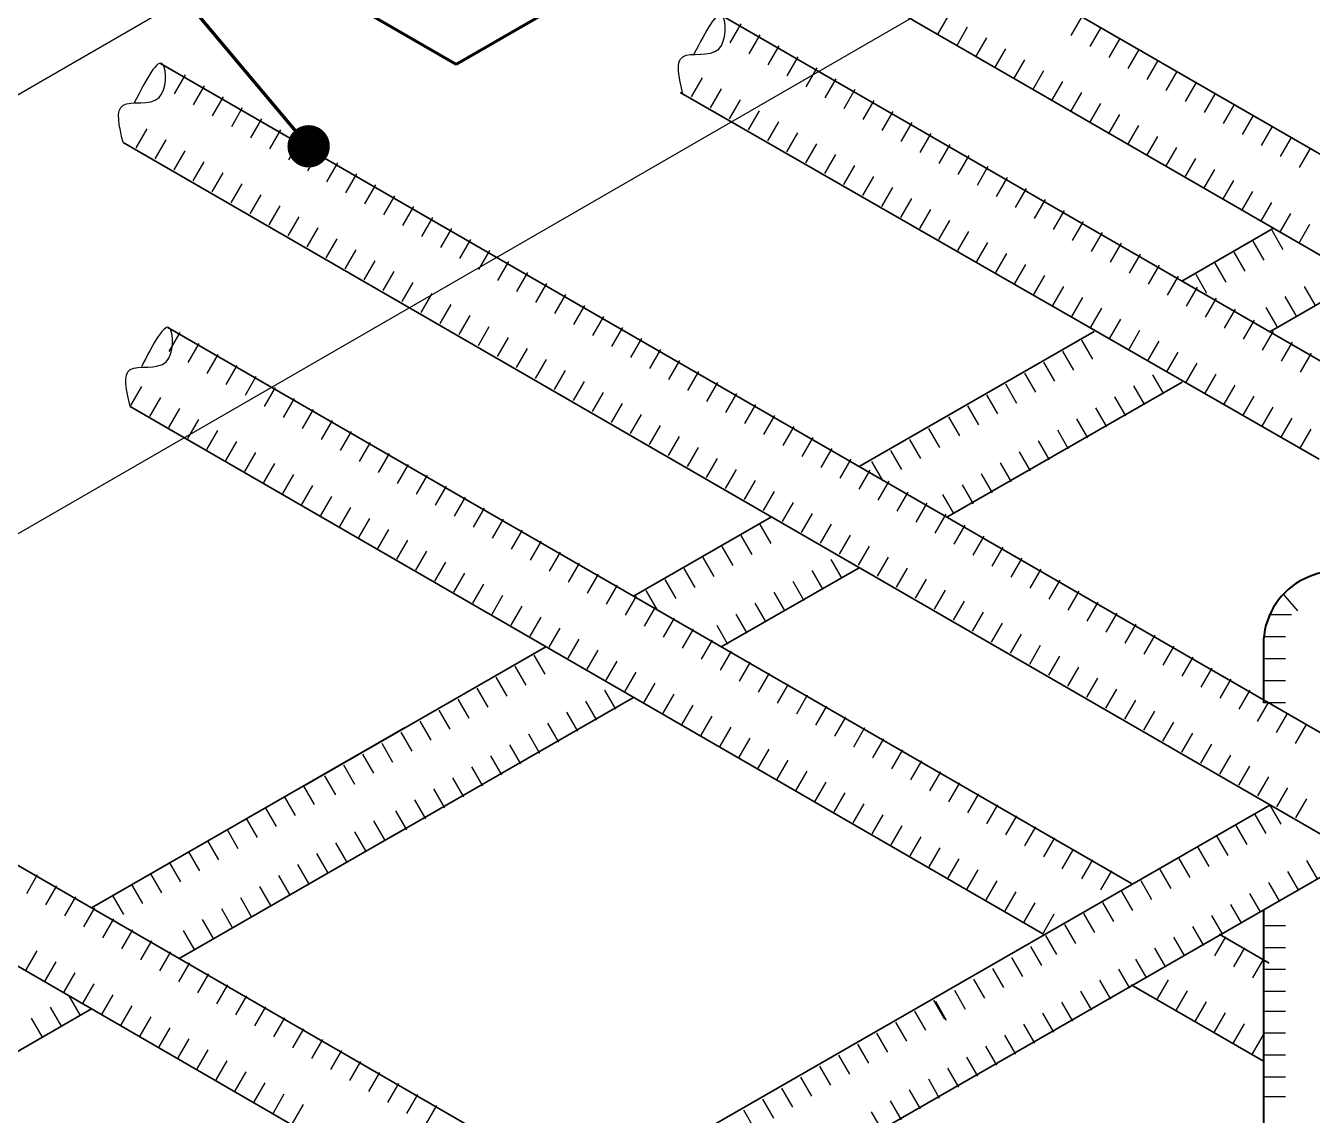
# Model space of a CAD drawing. Header units: inches. Extents: x -159432 to -126829, y -44881 to -40109.
# Drawn here: x -146643.8 to -146583, y -42192.5 to -42141.1 of the extents above; entities that cross this region are included whole.
import ezdxf

# ---------------------------------------------------------------- set-up
doc = ezdxf.new("R2010")
doc.units = ezdxf.units.IN
doc.header["$LTSCALE"] = 10
doc.header["$MEASUREMENT"] = 0
doc.layers.get('0').update_dxf_attribs({"color": 140, "lineweight": 25})
for name, color, linetype, lineweight in [('DIM', 6, 'Continuous', 25), ('DIMENSION', 6, 'Continuous', 25), ('hatch', 141, 'Continuous', 30), ('LINTEL', 12, 'Continuous', 35), ('SLAB  RODS', 212, 'Continuous', 40)]:
    doc.layers.add(name, color=color, linetype=linetype, lineweight=lineweight)
doc.dimstyles.new('ARCHITECT', dxfattribs={"dimtxt": 7, "dimasz": 2, "dimexe": 6, "dimexo": 6, "dimgap": 2, "dimtad": 1, "dimdec": 1, "dimzin": 3, "dimdsep": 46, "dimlunit": 4, "dimtxsty": 'Standard', "dimblk1": 'DIM', "dimblk2": 'DIM', "dimsah": 1, "dimcen": 0.09375, "dimse1": 1, "dimse2": 1, "dimclrd": 6, "dimclre": 6, "dimclrt": 5, "dimadec": 0, "dimazin": 0, "dimtfac": 0.5, "dimtdec": 1, "dimtofl": 0, "dimtmove": 2, "dimatfit": 3, "dimldrblk": 'DIM', "dimfxl": 6, "dimfrac": 1, "dimtolj": 1, "dimtzin": 0, "dimarcsym": 0})

# ---------------------------------------------------------------- blocks, each defined once
blk = doc.blocks.new('DIM')
at = {"layer": 'DIM'}
for p, q in [((0, 5.082), (0, -5.082)), ((5.082, 0), (-5.082, 0))]:
    blk.add_line(p, q, dxfattribs=at)
at = {"layer": 'DIM', "const_width": 0.64}
blk.add_lwpolyline([(-0.32, 0, 1), (0.32, 0, 1)], format="xyb", close=True, dxfattribs=at)
blk = doc.blocks.new('DOT')
blk.add_line((-0.5, 0), (-1, 0))
at = {"const_width": 0.5}
blk.add_lwpolyline([(-0.25, 0, 1), (0.25, 0, 1)], format="xyb", close=True, dxfattribs=at)

msp = doc.modelspace()

# ---------------------------------------------------------------- linework, layer by layer
at = {"layer": 'DIMENSION', "ltscale": 8}
for p, q in [((-146717.59409, -42186.70578), (-146580.87373, -42107.77025)), ((-146717.59409, -42207.44178), (-146580.87373, -42128.50625))]:
    msp.add_line(p, q, dxfattribs=at)
at = {"layer": 'DIMENSION'}
for p, q in [((-146610.01973, -42140.96501), (-146610.53859, -42141.86265)), ((-146600.72403, -42141.48377), (-146600.20517, -42140.58614)), ((-146593.91331, -42140.62717), (-146594.43217, -42141.5248)), ((-146609.12184, -42141.48341), (-146609.64069, -42142.38105)), ((-146599.82613, -42142.00217), (-146599.30728, -42141.10454)), ((-146598.92824, -42142.52057), (-146598.40938, -42141.62294)), ((-146593.01542, -42141.14557), (-146593.53428, -42142.0432)), ((-146592.11752, -42141.66397), (-146592.63638, -42142.5616)), ((-146608.22394, -42142.00181), (-146608.7428, -42142.89945)), ((-146598.03034, -42143.03897), (-146597.51149, -42142.14134)), ((-146591.21963, -42142.18237), (-146591.73849, -42143.08)), ((-146607.32605, -42142.52021), (-146607.8449, -42143.41785)), ((-146597.13245, -42143.55737), (-146596.61359, -42142.65974)), ((-146590.32173, -42142.70077), (-146590.84059, -42143.5984)), ((-146636.24653, -42143.37487), (-146636.76539, -42144.2725)), ((-146612.34097, -42144.41362), (-146611.82212, -42143.51599)), ((-146606.42815, -42143.03861), (-146606.94701, -42143.93625)), ((-146596.23455, -42144.07577), (-146595.7157, -42143.17814)), ((-146589.42384, -42143.21917), (-146589.9427, -42144.1168)), ((-146635.3489, -42143.89373), (-146635.86776, -42144.79136)), ((-146611.44308, -42144.93202), (-146610.92422, -42144.03439)), ((-146605.53026, -42143.55701), (-146606.04911, -42144.45465)), ((-146604.63236, -42144.07541), (-146605.15122, -42144.97305)), ((-146595.33666, -42144.59417), (-146594.8178, -42143.69654)), ((-146588.52594, -42143.73757), (-146589.0448, -42144.6352)), ((-146634.45127, -42144.41259), (-146634.97013, -42145.31022)), ((-146610.54518, -42145.45042), (-146610.02633, -42144.55279)), ((-146603.73447, -42144.59381), (-146604.25332, -42145.49145)), ((-146594.43876, -42145.11257), (-146593.91991, -42144.21494)), ((-146593.54087, -42145.63097), (-146593.02201, -42144.73334)), ((-146587.62805, -42144.25597), (-146588.1469, -42145.1536)), ((-146633.55364, -42144.93145), (-146634.07249, -42145.82908)), ((-146609.64729, -42145.96882), (-146609.12843, -42145.07119)), ((-146602.83657, -42145.11221), (-146603.35543, -42146.00985)), ((-146592.64297, -42146.14937), (-146592.12412, -42145.25174)), ((-146586.73015, -42144.77437), (-146587.24901, -42145.672)), ((-146585.83226, -42145.29277), (-146586.35111, -42146.1904)), ((-146638.56777, -42146.82348), (-146638.04891, -42145.92585)), ((-146632.65601, -42145.4503), (-146633.17486, -42146.34793)), ((-146608.74939, -42146.48722), (-146608.23053, -42145.58959)), ((-146601.93868, -42145.63061), (-146602.45753, -42146.52825)), ((-146591.74508, -42146.66777), (-146591.22622, -42145.77014)), ((-146584.93436, -42145.81117), (-146585.45322, -42146.7088)), ((-146637.67014, -42147.34234), (-146637.15128, -42146.4447)), ((-146631.75838, -42145.96916), (-146632.27723, -42146.86679)), ((-146630.86074, -42146.48802), (-146631.3796, -42147.38565)), ((-146607.8515, -42147.00562), (-146607.33264, -42146.10799)), ((-146601.04078, -42146.14901), (-146601.55964, -42147.04665)), ((-146590.84718, -42147.18617), (-146590.32833, -42146.28854)), ((-146584.03647, -42146.32957), (-146584.55532, -42147.2272)), ((-146636.77251, -42147.86119), (-146636.25365, -42146.96356)), ((-146629.96311, -42147.00688), (-146630.48197, -42147.90451)), ((-146606.9536, -42147.52402), (-146606.43474, -42146.62639)), ((-146606.05571, -42148.04242), (-146605.53685, -42147.14479)), ((-146600.14289, -42146.66741), (-146600.66174, -42147.56505)), ((-146589.94929, -42147.70457), (-146589.43043, -42146.80694)), ((-146583.13857, -42146.84797), (-146583.65743, -42147.7456)), ((-146635.87488, -42148.38005), (-146635.35602, -42147.48242)), ((-146629.06548, -42147.52573), (-146629.58434, -42148.42337)), ((-146605.15781, -42148.56082), (-146604.63895, -42147.66319)), ((-146599.24499, -42147.18581), (-146599.76385, -42148.08345)), ((-146598.3471, -42147.70421), (-146598.86595, -42148.60185)), ((-146589.05139, -42148.22297), (-146588.53254, -42147.32534)), ((-146634.97725, -42148.89891), (-146634.45839, -42148.00128)), ((-146628.16785, -42148.04459), (-146628.68671, -42148.94222)), ((-146604.25992, -42149.07922), (-146603.74106, -42148.18159)), ((-146597.4492, -42148.22261), (-146597.96806, -42149.12025)), ((-146588.1535, -42148.74137), (-146587.63464, -42147.84374)), ((-146587.2556, -42149.25977), (-146586.73675, -42148.36214)), ((-146634.07962, -42149.41777), (-146633.56076, -42148.52014)), ((-146627.27022, -42148.56345), (-146627.78908, -42149.46108)), ((-146603.36202, -42149.59762), (-146602.84316, -42148.69999)), ((-146596.5513, -42148.74101), (-146597.07016, -42149.63865)), ((-146586.35771, -42149.77817), (-146585.83885, -42148.88054)), ((-146633.18199, -42149.93662), (-146632.66313, -42149.03899)), ((-146632.28436, -42150.45548), (-146631.7655, -42149.55785)), ((-146626.37259, -42149.08231), (-146626.89145, -42149.97994)), ((-146625.47496, -42149.60117), (-146625.99382, -42150.4988)), ((-146602.46413, -42150.11602), (-146601.94527, -42149.21839)), ((-146595.65341, -42149.25941), (-146596.17227, -42150.15705)), ((-146585.45981, -42150.29657), (-146584.94095, -42149.39894)), ((-146631.38672, -42150.97434), (-146630.86787, -42150.07671)), ((-146624.57733, -42150.12002), (-146625.09619, -42151.01765)), ((-146601.56623, -42150.63442), (-146601.04737, -42149.73679)), ((-146594.75551, -42149.77781), (-146595.27437, -42150.67545)), ((-146584.56192, -42150.81497), (-146584.04306, -42149.91734)), ((-146630.48909, -42151.4932), (-146629.97024, -42150.59557)), ((-146623.6797, -42150.63888), (-146624.19856, -42151.53651)), ((-146600.66834, -42151.15282), (-146600.14948, -42150.25519)), ((-146599.77044, -42151.67122), (-146599.25158, -42150.77359)), ((-146593.85762, -42150.29621), (-146594.37648, -42151.19385)), ((-146592.95972, -42150.81461), (-146593.47858, -42151.71225)), ((-146583.66402, -42151.33337), (-146583.14516, -42150.43574)), ((-146629.59146, -42152.01205), (-146629.07261, -42151.11442)), ((-146622.78207, -42151.15774), (-146623.30093, -42152.05537)), ((-146598.87255, -42152.18962), (-146598.35369, -42151.29199)), ((-146592.06183, -42151.33301), (-146592.58069, -42152.23065)), ((-146628.69383, -42152.53091), (-146628.17497, -42151.63328)), ((-146621.88444, -42151.6766), (-146622.4033, -42152.57423)), ((-146597.97465, -42152.70802), (-146597.45579, -42151.81039)), ((-146591.16393, -42151.85141), (-146591.68279, -42152.74905)), ((-146627.7962, -42153.04977), (-146627.27734, -42152.15214)), ((-146620.98681, -42152.19545), (-146621.50566, -42153.09308)), ((-146597.07676, -42153.22642), (-146596.5579, -42152.32879)), ((-146590.26604, -42152.36981), (-146590.7849, -42153.26745)), ((-146626.89857, -42153.56863), (-146626.37971, -42152.671)), ((-146626.00094, -42154.08749), (-146625.48208, -42153.18985)), ((-146620.08918, -42152.71431), (-146620.60803, -42153.61194)), ((-146619.19155, -42153.23317), (-146619.7104, -42154.1308)), ((-146596.17886, -42153.74482), (-146595.66, -42152.84719)), ((-146589.36814, -42152.88821), (-146589.887, -42153.78585)), ((-146625.10331, -42154.60634), (-146624.58445, -42153.70871)), ((-146618.29391, -42153.75203), (-146618.81277, -42154.64966)), ((-146595.28097, -42154.26322), (-146594.76211, -42153.36559)), ((-146588.47025, -42153.40661), (-146588.98911, -42154.30425)), ((-146624.20568, -42155.1252), (-146623.68682, -42154.22757)), ((-146617.39628, -42154.27088), (-146617.91514, -42155.16852)), ((-146594.38307, -42154.78162), (-146593.86421, -42153.88399)), ((-146593.48518, -42155.30002), (-146592.96632, -42154.40239)), ((-146587.57235, -42153.92501), (-146588.09121, -42154.82265)), ((-146586.67446, -42154.44341), (-146587.19332, -42155.34105)), ((-146623.30805, -42155.64406), (-146622.78919, -42154.74643)), ((-146616.49865, -42154.78974), (-146617.01751, -42155.68737)), ((-146592.58728, -42155.81842), (-146592.06842, -42154.92079)), ((-146585.77656, -42154.96181), (-146586.29542, -42155.85945)), ((-146636.49927, -42155.54533), (-146637.01813, -42156.44297)), ((-146622.41042, -42156.16292), (-146621.89156, -42155.26529)), ((-146615.60102, -42155.3086), (-146616.11988, -42156.20623)), ((-146591.68938, -42156.33682), (-146591.17053, -42155.43919)), ((-146584.87867, -42155.48021), (-146585.39753, -42156.37785)), ((-146635.60164, -42156.06419), (-146636.1205, -42156.96182)), ((-146621.51279, -42156.68177), (-146620.99393, -42155.78414)), ((-146614.70339, -42155.82746), (-146615.22225, -42156.72509)), ((-146590.79149, -42156.85522), (-146590.27263, -42155.95759)), ((-146583.98077, -42155.99861), (-146584.49963, -42156.89625)), ((-146634.70401, -42156.58305), (-146635.22287, -42157.48068)), ((-146620.61516, -42157.20063), (-146620.0963, -42156.303)), ((-146619.71752, -42157.71949), (-146619.19867, -42156.82186)), ((-146613.80576, -42156.34632), (-146614.32462, -42157.24395)), ((-146612.90813, -42156.86517), (-146613.42699, -42157.7628)), ((-146589.89359, -42157.37362), (-146589.37474, -42156.47599)), ((-146583.08288, -42156.51701), (-146583.60174, -42157.41465)), ((-146633.80638, -42157.10191), (-146634.32523, -42157.99954)), ((-146618.81989, -42158.23835), (-146618.30104, -42157.34072)), ((-146612.0105, -42157.38403), (-146612.52936, -42158.28166)), ((-146588.9957, -42157.89202), (-146588.47684, -42156.99439)), ((-146638.82051, -42158.99394), (-146638.30165, -42158.09631)), ((-146632.90875, -42157.62077), (-146633.4276, -42158.5184)), ((-146617.92226, -42158.7572), (-146617.40341, -42157.85957)), ((-146611.11287, -42157.90289), (-146611.63173, -42158.80052)), ((-146588.0978, -42158.41042), (-146587.57895, -42157.51279)), ((-146587.19991, -42158.92882), (-146586.68105, -42158.03119)), ((-146637.92288, -42159.5128), (-146637.40402, -42158.61517)), ((-146632.01112, -42158.13962), (-146632.52997, -42159.03725)), ((-146631.11348, -42158.65848), (-146631.63234, -42159.55611)), ((-146617.02463, -42159.27606), (-146616.50578, -42158.37843)), ((-146610.21524, -42158.42175), (-146610.7341, -42159.31938)), ((-146586.30201, -42159.44722), (-146585.78316, -42158.54959)), ((-146637.02525, -42160.03166), (-146636.50639, -42159.13402)), ((-146630.21585, -42159.17734), (-146630.73471, -42160.07497)), ((-146616.127, -42159.79492), (-146615.60814, -42158.89729)), ((-146609.31761, -42158.9406), (-146609.83646, -42159.83823)), ((-146585.40412, -42159.96562), (-146584.88526, -42159.06799)), ((-146636.12762, -42160.55051), (-146635.60876, -42159.65288)), ((-146629.31822, -42159.6962), (-146629.83708, -42160.59383)), ((-146615.22937, -42160.31378), (-146614.71051, -42159.41615)), ((-146608.41998, -42159.45946), (-146608.93883, -42160.35709)), ((-146584.50622, -42160.48402), (-146583.98737, -42159.58639)), ((-146635.22999, -42161.06937), (-146634.71113, -42160.17174)), ((-146628.42059, -42160.21505), (-146628.93945, -42161.11268)), ((-146614.33174, -42160.83264), (-146613.81288, -42159.935)), ((-146613.43411, -42161.35149), (-146612.91525, -42160.45386)), ((-146607.52235, -42159.97832), (-146608.0412, -42160.87595)), ((-146606.62471, -42160.49718), (-146607.14357, -42161.39481)), ((-146583.60833, -42161.00242), (-146583.08947, -42160.10479)), ((-146634.33236, -42161.58823), (-146633.8135, -42160.6906)), ((-146627.52296, -42160.73391), (-146628.04182, -42161.63154)), ((-146612.53648, -42161.87035), (-146612.01762, -42160.97272)), ((-146605.72708, -42161.01603), (-146606.24594, -42161.91367)), ((-146633.43473, -42162.10709), (-146632.91587, -42161.20946)), ((-146632.5371, -42162.62594), (-146632.01824, -42161.72831)), ((-146626.62533, -42161.25277), (-146627.14419, -42162.1504)), ((-146611.63885, -42162.38921), (-146611.11999, -42161.49158)), ((-146604.82945, -42161.53489), (-146605.34831, -42162.43252)), ((-146631.63946, -42163.1448), (-146631.12061, -42162.24717)), ((-146625.7277, -42161.77163), (-146626.24656, -42162.66926)), ((-146624.83007, -42162.29048), (-146625.34893, -42163.18812)), ((-146610.74122, -42162.90807), (-146610.22236, -42162.01044)), ((-146603.93182, -42162.05375), (-146604.45068, -42162.95138)), ((-146630.74183, -42163.66366), (-146630.22298, -42162.76603)), ((-146623.93244, -42162.80934), (-146624.4513, -42163.70697)), ((-146609.84359, -42163.42692), (-146609.32473, -42162.52929)), ((-146603.03419, -42162.57261), (-146603.55305, -42163.47024)), ((-146629.8442, -42164.18252), (-146629.32535, -42163.28489)), ((-146623.03481, -42163.3282), (-146623.55367, -42164.22583)), ((-146608.94596, -42163.94578), (-146608.4271, -42163.04815)), ((-146608.04833, -42164.46464), (-146607.52947, -42163.56701)), ((-146602.13656, -42163.09147), (-146602.65542, -42163.9891)), ((-146628.94657, -42164.70137), (-146628.42771, -42163.80374)), ((-146622.13718, -42163.84706), (-146622.65604, -42164.74469)), ((-146607.15069, -42164.9835), (-146606.63184, -42164.08587)), ((-146601.23893, -42163.61032), (-146601.75779, -42164.50795)), ((-146600.3413, -42164.12918), (-146600.86016, -42165.02681)), ((-146628.04894, -42165.22023), (-146627.53008, -42164.3226)), ((-146621.23955, -42164.36592), (-146621.7584, -42165.26355)), ((-146606.25306, -42165.50235), (-146605.73421, -42164.60472)), ((-146599.44367, -42164.64804), (-146599.96253, -42165.54567)), ((-146627.15131, -42165.73909), (-146626.63245, -42164.84146)), ((-146626.25368, -42166.25795), (-146625.73482, -42165.36032)), ((-146620.34192, -42164.88477), (-146620.86077, -42165.7824)), ((-146605.35543, -42166.02121), (-146604.83658, -42165.12358)), ((-146598.54604, -42165.1669), (-146599.0649, -42166.06453)), ((-146625.35605, -42166.77681), (-146624.83719, -42165.87917)), ((-146619.44429, -42165.40363), (-146619.96314, -42166.30126)), ((-146618.54665, -42165.92249), (-146619.06551, -42166.82012)), ((-146604.4578, -42166.54007), (-146603.93894, -42165.64244)), ((-146597.64841, -42165.68575), (-146598.16727, -42166.58338)), ((-146624.45842, -42167.29566), (-146623.93956, -42166.39803)), ((-146617.64902, -42166.44135), (-146618.16788, -42167.33898)), ((-146603.56017, -42167.05893), (-146603.04131, -42166.1613)), ((-146596.75078, -42166.20461), (-146597.26963, -42167.10224)), ((-146623.56079, -42167.81452), (-146623.04193, -42166.91689)), ((-146616.75139, -42166.9602), (-146617.27025, -42167.85783)), ((-146602.66254, -42167.57779), (-146602.14368, -42166.68015)), ((-146601.76491, -42168.09664), (-146601.24605, -42167.19901)), ((-146595.85315, -42166.72347), (-146596.372, -42167.6211)), ((-146622.66316, -42168.33338), (-146622.1443, -42167.43575)), ((-146615.85376, -42167.47906), (-146616.37262, -42168.37669)), ((-146600.86728, -42168.6155), (-146600.34842, -42167.71787)), ((-146594.95552, -42167.24233), (-146595.47437, -42168.13996)), ((-146594.05788, -42167.76118), (-146594.57674, -42168.65882)), ((-146621.76553, -42168.85224), (-146621.24667, -42167.95461)), ((-146614.95613, -42167.99792), (-146615.47499, -42168.89555)), ((-146599.96965, -42169.13436), (-146599.45079, -42168.23673)), ((-146593.16025, -42168.28004), (-146593.67911, -42169.17767)), ((-146620.8679, -42169.37109), (-146620.34904, -42168.47346)), ((-146619.97027, -42169.88995), (-146619.45141, -42168.99232)), ((-146614.0585, -42168.51678), (-146614.57736, -42169.41441)), ((-146613.16087, -42169.03563), (-146613.67973, -42169.93327)), ((-146599.07202, -42169.65322), (-146598.55316, -42168.75559)), ((-146592.26262, -42168.7989), (-146592.78148, -42169.69653)), ((-146619.07263, -42170.40881), (-146618.55378, -42169.51118)), ((-146612.26324, -42169.55449), (-146612.7821, -42170.45212)), ((-146598.17439, -42170.17207), (-146597.65553, -42169.27444)), ((-146591.36499, -42169.31776), (-146591.88385, -42170.21539)), ((-146618.175, -42170.92767), (-146617.65615, -42170.03004)), ((-146611.36534, -42170.07289), (-146611.8842, -42170.97052)), ((-146597.27676, -42170.69093), (-146596.7579, -42169.7933)), ((-146590.46736, -42169.83662), (-146590.98622, -42170.73425)), ((-146617.27737, -42171.44652), (-146616.75852, -42170.54889)), ((-146610.46798, -42170.59221), (-146610.98684, -42171.48984)), ((-146596.37913, -42171.20979), (-146595.86027, -42170.31216)), ((-146595.4815, -42171.72865), (-146594.96264, -42170.83102)), ((-146589.56973, -42170.35547), (-146590.08859, -42171.2531)), ((-146616.37974, -42171.96538), (-146615.86088, -42171.06775)), ((-146609.57035, -42171.11107), (-146610.0892, -42172.0087)), ((-146594.58386, -42172.2475), (-146594.06501, -42171.34987)), ((-146588.6721, -42170.87433), (-146589.19096, -42171.77196)), ((-146587.77447, -42171.39319), (-146588.29333, -42172.29082)), ((-146615.48211, -42172.48424), (-146614.96325, -42171.58661)), ((-146608.67272, -42171.62992), (-146609.19157, -42172.52755)), ((-146593.68623, -42172.76636), (-146593.16738, -42171.86873)), ((-146586.87684, -42171.91205), (-146587.3957, -42172.80968)), ((-146614.58448, -42173.0031), (-146614.06562, -42172.10547)), ((-146613.68685, -42173.52196), (-146613.16799, -42172.62432)), ((-146607.77509, -42172.14878), (-146608.29394, -42173.04641)), ((-146606.87746, -42172.66764), (-146607.39631, -42173.56527)), ((-146592.7886, -42173.28522), (-146592.26975, -42172.38759)), ((-146585.97921, -42172.4309), (-146586.49807, -42173.32853)), ((-146612.78922, -42174.04081), (-146612.27036, -42173.14318)), ((-146605.97982, -42173.1865), (-146606.49868, -42174.08413)), ((-146591.89097, -42173.80408), (-146591.37211, -42172.90645)), ((-146585.1246, -42173.02419), (-146585.64346, -42173.92182)), ((-146611.89159, -42174.55967), (-146611.37273, -42173.66204)), ((-146605.08219, -42173.70535), (-146605.60105, -42174.60298)), ((-146590.99334, -42174.32294), (-146590.47448, -42173.4253)), ((-146584.22697, -42173.54305), (-146584.74583, -42174.44068)), ((-146610.99396, -42175.07853), (-146610.4751, -42174.1809)), ((-146604.18456, -42174.22421), (-146604.70342, -42175.12184)), ((-146590.09571, -42174.84179), (-146589.57685, -42173.94416)), ((-146589.19808, -42175.36065), (-146588.67922, -42174.46302)), ((-146583.32934, -42174.06191), (-146583.8482, -42174.95954)), ((-146610.09633, -42175.59739), (-146609.57747, -42174.69976)), ((-146603.28693, -42174.74307), (-146603.80579, -42175.6407)), ((-146588.30045, -42175.87951), (-146587.78159, -42174.98188)), ((-146609.1987, -42176.11624), (-146608.67984, -42175.21861)), ((-146602.3893, -42175.26193), (-146602.90816, -42176.15956)), ((-146587.40282, -42176.39837), (-146586.88396, -42175.50074)), ((-146608.30107, -42176.6351), (-146607.78221, -42175.73747)), ((-146607.40343, -42177.15396), (-146606.88458, -42176.25633)), ((-146601.49167, -42175.78078), (-146602.01053, -42176.67842)), ((-146600.59404, -42176.29964), (-146601.1129, -42177.19727)), ((-146586.50519, -42176.91722), (-146585.98633, -42176.01959)), ((-146606.5058, -42177.67282), (-146605.98695, -42176.77519)), ((-146599.69641, -42176.8185), (-146600.21527, -42177.71613)), ((-146585.60756, -42177.43608), (-146585.0887, -42176.53845)), ((-146605.60817, -42178.19167), (-146605.08932, -42177.29404)), ((-146598.79878, -42177.33736), (-146599.31764, -42178.23499)), ((-146584.70993, -42177.95494), (-146584.19107, -42177.05731)), ((-146604.71054, -42178.71053), (-146604.19168, -42177.8129)), ((-146597.90115, -42177.85622), (-146598.42001, -42178.75385)), ((-146583.8123, -42178.4738), (-146583.29344, -42177.57617)), ((-146603.81291, -42179.22939), (-146603.29405, -42178.33176)), ((-146597.00352, -42178.37507), (-146597.52237, -42179.2727)), ((-146602.91528, -42179.74825), (-146602.39642, -42178.85062)), ((-146596.10589, -42178.89393), (-146596.62474, -42179.79156)), ((-146602.01765, -42180.2671), (-146601.49879, -42179.36947)), ((-146601.12002, -42180.78596), (-146600.60116, -42179.88833)), ((-146595.20826, -42179.41279), (-146595.72711, -42180.31042)), ((-146600.22239, -42181.30482), (-146599.70353, -42180.40719)), ((-146594.3384, -42179.9797), (-146594.85726, -42180.87733)), ((-146593.41299, -42180.4505), (-146593.93185, -42181.34813)), ((-146643.2328, -42181.16137), (-146643.75166, -42182.059)), ((-146599.32476, -42181.82368), (-146598.8059, -42180.92605)), ((-146592.51536, -42180.96936), (-146593.03422, -42181.86699)), ((-146642.33517, -42181.68023), (-146642.85403, -42182.57786)), ((-146598.42713, -42182.34254), (-146597.90827, -42181.44491)), ((-146641.43754, -42182.19909), (-146641.95639, -42183.09672)), ((-146597.5295, -42182.86139), (-146597.01064, -42181.96376)), ((-146640.53991, -42182.71795), (-146641.05876, -42183.61558)), ((-146596.63187, -42183.38025), (-146596.11301, -42182.48262)), ((-146595.73424, -42183.89911), (-146595.21538, -42183.00148)), ((-146639.64228, -42183.2368), (-146640.16113, -42184.13443)), ((-146638.74464, -42183.75566), (-146639.2635, -42184.65329)), ((-146587.12958, -42184.08251), (-146587.64844, -42184.98014)), ((-146643.75878, -42185.64769), (-146643.23992, -42184.75006)), ((-146637.84701, -42184.27452), (-146638.36587, -42185.17215)), ((-146636.94938, -42184.79338), (-146637.46824, -42185.69101)), ((-146586.23195, -42184.60137), (-146586.75081, -42185.499)), ((-146642.86115, -42186.16655), (-146642.34229, -42185.26892)), ((-146636.05175, -42185.31223), (-146636.57061, -42186.20987)), ((-146585.33432, -42185.12022), (-146585.85318, -42186.01785)), ((-146641.96352, -42186.68541), (-146641.44466, -42185.78778)), ((-146635.15412, -42185.83109), (-146635.67298, -42186.72872)), ((-146641.06589, -42187.20427), (-146640.54703, -42186.30664)), ((-146634.25649, -42186.34995), (-146634.77535, -42187.24758)), ((-146590.34845, -42187.01225), (-146589.82959, -42186.11462)), ((-146589.45082, -42187.53111), (-146588.93196, -42186.63348)), ((-146640.16826, -42187.72312), (-146639.6494, -42186.82549)), ((-146633.35886, -42186.86881), (-146633.87772, -42187.76644)), ((-146588.55319, -42188.04997), (-146588.03433, -42187.15234)), ((-146639.27062, -42188.24198), (-146638.75177, -42187.34435)), ((-146638.37299, -42188.76084), (-146637.85414, -42187.86321)), ((-146632.46123, -42187.38767), (-146632.98009, -42188.2853)), ((-146587.65556, -42188.56883), (-146587.1367, -42187.6712)), ((-146637.47536, -42189.2797), (-146636.95651, -42188.38207)), ((-146631.5636, -42187.90652), (-146632.08246, -42188.80415)), ((-146630.66597, -42188.42538), (-146631.18483, -42189.32301)), ((-146586.75793, -42189.08769), (-146586.23907, -42188.19005)), ((-146636.57773, -42189.79855), (-146636.05887, -42188.90092)), ((-146629.76834, -42188.94424), (-146630.2872, -42189.84187)), ((-146585.8603, -42189.60654), (-146585.34144, -42188.70891)), ((-146635.6801, -42190.31741), (-146635.16124, -42189.41978)), ((-146628.87071, -42189.4631), (-146629.38956, -42190.36073)), ((-146634.78247, -42190.83627), (-146634.26361, -42189.93864)), ((-146627.97308, -42189.98195), (-146628.49193, -42190.87958)), ((-146633.88484, -42191.35513), (-146633.36598, -42190.4575)), ((-146627.07545, -42190.50081), (-146627.5943, -42191.39844)), ((-146632.98721, -42191.87399), (-146632.46835, -42190.97635)), ((-146632.08958, -42192.39284), (-146631.57072, -42191.49521)), ((-146626.17781, -42191.01967), (-146626.69667, -42191.9173)), ((-146631.19195, -42192.9117), (-146630.67309, -42192.01407)), ((-146625.28018, -42191.53853), (-146625.79904, -42192.43616)), ((-146624.38255, -42192.05738), (-146624.90141, -42192.95501))]:
    msp.add_line(p, q, dxfattribs=at)
at = {"layer": 'DIMENSION', "ltscale": 15}
for p, q in [((-146584.94954, -42150.71892), (-146584.43113, -42151.61681)), ((-146585.84743, -42151.23732), (-146585.32902, -42152.13521)), ((-146586.74534, -42151.75569), (-146586.22693, -42152.65359)), ((-146586.74532, -42151.75573), (-146586.22691, -42152.65362)), ((-146587.64323, -42152.2741), (-146587.12482, -42153.17199)), ((-146588.54112, -42152.79251), (-146588.02271, -42153.6904)), ((-146584.33567, -42153.83939), (-146583.81727, -42154.73728)), ((-146583.41844, -42153.3708), (-146582.90003, -42154.26869)), ((-146585.23356, -42154.35779), (-146584.71516, -42155.25568)), ((-146593.92845, -42155.90299), (-146593.41004, -42156.80088)), ((-146594.82634, -42156.42139), (-146594.30793, -42157.31928)), ((-146596.62212, -42157.45821), (-146596.10371, -42158.3561)), ((-146595.72423, -42156.9398), (-146595.20582, -42157.83769)), ((-146597.52001, -42157.97661), (-146597.0016, -42158.87451)), ((-146591.48142, -42158.06771), (-146590.96301, -42158.9656)), ((-146590.58353, -42157.5493), (-146590.06512, -42158.4472)), ((-146598.4179, -42158.49502), (-146597.89949, -42159.39291)), ((-146592.37931, -42158.58612), (-146591.8609, -42159.48401)), ((-146599.31579, -42159.01343), (-146598.79739, -42159.91132)), ((-146593.2772, -42159.10453), (-146592.75879, -42160.00242)), ((-146600.21368, -42159.53184), (-146599.69528, -42160.42973)), ((-146594.17509, -42159.62293), (-146593.65669, -42160.52082)), ((-146601.1565, -42160.07618), (-146600.6381, -42160.97407)), ((-146595.07298, -42160.14134), (-146594.55458, -42161.03923)), ((-146602.95228, -42161.113), (-146602.43388, -42162.01089)), ((-146602.05439, -42160.59459), (-146601.53599, -42161.49248)), ((-146595.97088, -42160.65975), (-146595.45247, -42161.55764)), ((-146603.85018, -42161.6314), (-146603.33177, -42162.52929)), ((-146597.76666, -42161.69656), (-146597.24825, -42162.59445)), ((-146596.86877, -42161.17815), (-146596.35036, -42162.07604)), ((-146598.66455, -42162.21497), (-146598.14614, -42163.11286)), ((-146599.56244, -42162.73338), (-146599.04403, -42163.63127)), ((-146600.49292, -42163.19534), (-146599.97451, -42164.09323)), ((-146609.11468, -42164.61394), (-146608.59627, -42165.51183)), ((-146610.01257, -42165.13234), (-146609.49416, -42166.03023)), ((-146610.91046, -42165.65075), (-146610.39205, -42166.54864)), ((-146611.80835, -42166.16916), (-146611.28995, -42167.06705)), ((-146605.76976, -42166.26025), (-146605.25135, -42167.15815)), ((-146613.60413, -42167.20597), (-146613.08573, -42168.10386)), ((-146612.70624, -42166.68756), (-146612.18784, -42167.58546)), ((-146606.66765, -42166.77866), (-146606.14925, -42167.67655)), ((-146614.50203, -42167.72438), (-146613.98362, -42168.62227)), ((-146608.46344, -42167.81548), (-146607.94503, -42168.71337)), ((-146607.56554, -42167.29707), (-146607.04714, -42168.19496)), ((-146609.36133, -42168.33388), (-146608.84292, -42169.23177)), ((-146610.25922, -42168.85229), (-146609.74081, -42169.75018)), ((-146611.15711, -42169.3707), (-146610.6387, -42170.26859)), ((-146619.79133, -42170.78756), (-146619.27292, -42171.68545)), ((-146620.68922, -42171.30597), (-146620.17081, -42172.20386)), ((-146621.58711, -42171.82438), (-146621.0687, -42172.72227)), ((-146622.485, -42172.34278), (-146621.96659, -42173.24067)), ((-146616.44641, -42172.43388), (-146615.928, -42173.33177)), ((-146623.38289, -42172.86119), (-146622.86449, -42173.75908)), ((-146617.3443, -42172.95229), (-146616.8259, -42173.85018)), ((-146625.17868, -42173.898), (-146624.66027, -42174.7959)), ((-146624.28078, -42173.3796), (-146623.76238, -42174.27749)), ((-146618.24219, -42173.47069), (-146617.72379, -42174.36859)), ((-146626.07657, -42174.41641), (-146625.55816, -42175.3143)), ((-146620.03798, -42174.50751), (-146619.51957, -42175.4054)), ((-146619.14008, -42173.9891), (-146618.62168, -42174.88699)), ((-146626.97446, -42174.93482), (-146626.45605, -42175.83271)), ((-146620.93587, -42175.02592), (-146620.41746, -42175.92381)), ((-146627.87235, -42175.45323), (-146627.35394, -42176.35112)), ((-146621.83376, -42175.54432), (-146621.31535, -42176.44221)), ((-146628.77024, -42175.97163), (-146628.25183, -42176.86952)), ((-146622.73165, -42176.06273), (-146622.21324, -42176.96062)), ((-146630.6858, -42176.93754), (-146630.1674, -42177.83543)), ((-146629.66813, -42176.49004), (-146629.14972, -42177.38793)), ((-146623.62954, -42176.58114), (-146623.11113, -42177.47903)), ((-146631.58369, -42177.45595), (-146631.06529, -42178.35384)), ((-146624.52743, -42177.09954), (-146624.00902, -42177.99743)), ((-146632.48159, -42177.97436), (-146631.96318, -42178.87225)), ((-146626.32321, -42178.13636), (-146625.80481, -42179.03425)), ((-146625.42532, -42177.61795), (-146624.90691, -42178.51584)), ((-146585.03415, -42177.86181), (-146584.51575, -42178.7597)), ((-146633.37948, -42178.49276), (-146632.86107, -42179.39066)), ((-146627.36196, -42178.60353), (-146626.84355, -42179.50142)), ((-146585.75064, -42178.31671), (-146585.23223, -42179.2146)), ((-146634.27737, -42179.01117), (-146633.75896, -42179.90906)), ((-146628.25985, -42179.12193), (-146627.74144, -42180.01983)), ((-146587.54642, -42179.35353), (-146587.02802, -42180.25142)), ((-146586.64853, -42178.83512), (-146586.13013, -42179.73301)), ((-146635.19633, -42179.54924), (-146634.67792, -42180.44713)), ((-146629.15774, -42179.64034), (-146628.63933, -42180.53823)), ((-146588.44431, -42179.87193), (-146587.92591, -42180.76983)), ((-146636.09422, -42180.06765), (-146635.57581, -42180.96554)), ((-146630.05563, -42180.15875), (-146629.53722, -42181.05664)), ((-146589.34221, -42180.39034), (-146588.8238, -42181.28823)), ((-146583.30361, -42180.48144), (-146582.78521, -42181.37933)), ((-146637.89, -42181.10447), (-146637.37159, -42182.00236)), ((-146636.99211, -42180.58606), (-146636.4737, -42181.48395)), ((-146630.95352, -42180.67716), (-146630.43511, -42181.57505)), ((-146590.2401, -42180.90875), (-146589.72169, -42181.80664)), ((-146584.20151, -42180.99985), (-146583.6831, -42181.89774)), ((-146638.78789, -42181.62287), (-146638.26949, -42182.52076)), ((-146632.7493, -42181.71397), (-146632.23089, -42182.61186)), ((-146631.85141, -42181.19556), (-146631.333, -42182.09345)), ((-146591.13799, -42181.42716), (-146590.61958, -42182.32505)), ((-146585.0994, -42181.51825), (-146584.58099, -42182.41614)), ((-146639.68578, -42182.14128), (-146639.16738, -42183.03917)), ((-146633.64719, -42182.23238), (-146633.12879, -42183.13027)), ((-146592.03588, -42181.94556), (-146591.51747, -42182.84345)), ((-146585.99729, -42182.03666), (-146585.47888, -42182.93455)), ((-146634.54508, -42182.75078), (-146634.02668, -42183.64867)), ((-146593.83166, -42182.98238), (-146593.31325, -42183.88027)), ((-146592.93377, -42182.46397), (-146592.41536, -42183.36186)), ((-146586.89518, -42182.55507), (-146586.37677, -42183.45296)), ((-146635.44297, -42183.26919), (-146634.92457, -42184.16708)), ((-146594.72955, -42183.50078), (-146594.21114, -42184.39867)), ((-146588.69096, -42183.59188), (-146588.17255, -42184.48977)), ((-146587.79307, -42183.07347), (-146587.27466, -42183.97137)), ((-146636.34087, -42183.7876), (-146635.82246, -42184.68549)), ((-146595.62744, -42184.01919), (-146595.10904, -42184.91708)), ((-146589.58885, -42184.11029), (-146589.07044, -42185.00818)), ((-146596.34405, -42184.53909), (-146595.82564, -42185.43699)), ((-146590.48674, -42184.6287), (-146589.96834, -42185.52659)), ((-146597.24194, -42185.0575), (-146596.72353, -42185.95539)), ((-146591.38463, -42185.1471), (-146590.86623, -42186.04499)), ((-146598.13983, -42185.57591), (-146597.62142, -42186.4738)), ((-146592.18448, -42185.61825), (-146591.66607, -42186.51614)), ((-146599.93561, -42186.61272), (-146599.4172, -42187.51061)), ((-146599.03772, -42186.09432), (-146598.51931, -42186.99221)), ((-146593.98026, -42186.65507), (-146593.46186, -42187.55296)), ((-146593.08237, -42186.13666), (-146592.56397, -42187.03455)), ((-146641.72821, -42186.89804), (-146641.20981, -42187.79593)), ((-146600.91675, -42187.08237), (-146600.39834, -42187.98027)), ((-146600.8335, -42187.13113), (-146600.31509, -42188.02902)), ((-146594.87815, -42187.17347), (-146594.35975, -42188.07136)), ((-146642.6261, -42187.41645), (-146642.1077, -42188.31434)), ((-146601.81464, -42187.60078), (-146601.29623, -42188.49867)), ((-146595.77605, -42187.69188), (-146595.25764, -42188.58977)), ((-146643.52399, -42187.93485), (-146643.00559, -42188.83275)), ((-146602.71253, -42188.11919), (-146602.19412, -42189.01708)), ((-146596.67394, -42188.21029), (-146596.15553, -42189.10818)), ((-146603.61042, -42188.6376), (-146603.09201, -42189.53549)), ((-146597.57183, -42188.72869), (-146597.05342, -42189.62658)), ((-146605.4062, -42189.67441), (-146604.88779, -42190.5723)), ((-146604.50831, -42189.156), (-146603.9899, -42190.05389)), ((-146598.46972, -42189.2471), (-146597.95131, -42190.14499)), ((-146606.30409, -42190.19282), (-146605.78568, -42191.09071)), ((-146600.2655, -42190.28391), (-146599.74709, -42191.18181)), ((-146599.36761, -42189.76551), (-146598.8492, -42190.6634)), ((-146607.20198, -42190.71122), (-146606.68358, -42191.60911)), ((-146601.16339, -42190.80232), (-146600.64499, -42191.70021)), ((-146608.09987, -42191.22963), (-146607.58147, -42192.12752)), ((-146602.06128, -42191.32073), (-146601.54288, -42192.21862)), ((-146608.99777, -42191.74804), (-146608.47936, -42192.64593)), ((-146602.95917, -42191.83914), (-146602.44077, -42192.73703)), ((-146609.89566, -42192.26644), (-146609.37725, -42193.16434)), ((-146603.85707, -42192.35754), (-146603.33866, -42193.25543))]:
    msp.add_line(p, q, dxfattribs=at)
for points in [[(-146612.75797, -42144.27019), (-146612.75476, -42142.5181), (-146611.06112, -42142.15575), (-146610.87516, -42140.59707), (-146612.22874, -42142.39763)], [(-146639.18387, -42146.56477), (-146639.18066, -42144.81268), (-146637.48701, -42144.45033), (-146637.30106, -42142.89165), (-146638.65463, -42144.69221)], [(-146638.84776, -42159.04108), (-146638.84455, -42157.28899), (-146637.1509, -42156.92664), (-146636.96495, -42155.36796), (-146638.31852, -42157.16852)]]:
    msp.add_spline(points, degree=3, dxfattribs=at)
at = {"layer": 'hatch'}
for p, q in [((-146583.72062, -42168.68654), (-146584.39727, -42167.90099)), ((-146584.01343, -42168.88655), (-146585.05023, -42168.88655)), ((-146584.30434, -42169.92335), (-146585.34114, -42169.92335)), ((-146584.30434, -42170.96015), (-146585.34114, -42170.96015)), ((-146584.30434, -42171.99695), (-146585.34114, -42171.99695)), ((-146584.30434, -42173.03375), (-146585.34114, -42173.03375)), ((-146585.34114, -42183.54691), (-146584.30434, -42183.54691)), ((-146585.34114, -42184.58371), (-146584.30434, -42184.58371)), ((-146585.34114, -42185.62051), (-146584.30434, -42185.62051)), ((-146585.34114, -42186.65731), (-146584.30434, -42186.65731)), ((-146585.34114, -42187.5907), (-146584.30434, -42187.5907)), ((-146585.34114, -42188.6275), (-146584.30434, -42188.6275)), ((-146585.34114, -42189.6643), (-146584.30434, -42189.6643)), ((-146585.34114, -42190.7011), (-146584.30434, -42190.7011)), ((-146585.34114, -42191.63449), (-146584.30434, -42191.63449))]:
    msp.add_line(p, q, dxfattribs=at)
at = {"layer": 'LINTEL', "ltscale": 15}
for p, q in [((-146613.06619, -42129.56925), (-146475.20639, -42209.16264)), ((-146557.19051, -42166.6206), (-146614.83971, -42133.29762)), ((-146584.81339, -42155.64387), (-146610.98446, -42140.54181)), ((-146581.19394, -42175.29295), (-146637.41035, -42142.83639)), ((-146582.71043, -42161.52082), (-146612.87558, -42144.20229)), ((-146581.20044, -42180.07759), (-146639.18387, -42146.56477)), ((-146588.78553, -42152.87788), (-146584.87326, -42150.61914)), ((-146589.19682, -42153.11441), (-146588.78553, -42152.87788)), ((-146584.63833, -42155.27227), (-146580.7285, -42153.01493)), ((-146591.57766, -42181.573), (-146637.07424, -42155.3127)), ((-146604.43272, -42161.87604), (-146593.32842, -42155.49034)), ((-146585.04856, -42155.50817), (-146584.63833, -42155.27227)), ((-146565.40874, -42166.84715), (-146584.81339, -42155.64387)), ((-146600.2859, -42164.27021), (-146589.18179, -42157.88493)), ((-146595.73308, -42183.96264), (-146638.84776, -42159.04108)), ((-146615.08435, -42168.00141), (-146608.57431, -42164.25771)), ((-146610.93777, -42170.39543), (-146604.42999, -42166.65321)), ((-146636.52884, -42185.11125), (-146662.91801, -42169.87546)), ((-146630.67213, -42176.9654), (-146619.22592, -42170.38308)), ((-146626.52593, -42179.3592), (-146615.08189, -42172.77845)), ((-146585.10699, -42173.03375), (-146585.12434, -42173.02374)), ((-146621.30343, -42198.69042), (-146664.69152, -42173.60383)), ((-146640.6748, -42182.71758), (-146625.89245, -42174.21677)), ((-146660.00163, -42220.96755), (-146585.03415, -42177.86181)), ((-146636.52884, -42185.11125), (-146625.84369, -42178.96689)), ((-146657.68796, -42224.41361), (-146580.89145, -42180.25897)), ((-146585.06382, -42185.33377), (-146587.42779, -42183.96893)), ((-146617.14801, -42196.30078), (-146636.52884, -42185.11125)), ((-146585.34114, -42189.96243), (-146591.58304, -42186.35867)), ((-146649.3756, -42192.49862), (-146640.67024, -42187.49271))]:
    msp.add_line(p, q, dxfattribs=at)
at = {"layer": 'SLAB  RODS'}
for p, q in [((-146585.34114, -42170.27441), (-146585.34114, -42173.03375)), ((-146585.34114, -42182.81735), (-146585.34114, -42186.65731)), ((-146585.34114, -42186.65731), (-146585.34114, -42192.98103))]:
    msp.add_line(p, q, dxfattribs=at)
msp.add_arc((-146581.88514, -42170.27441), 3.456, 60, 180, dxfattribs=at)

# ---------------------------------------------------------------- leaders
at = {"layer": 'DIMENSION', "ltscale": 8}
for points in [[(-146611.01201, -42135.69848), (-146623.45189, -42142.88065), (-146643.26171, -42131.44345), (-146647.02071, -42133.6137)], [(-146630.42248, -42146.75129), (-146643.26171, -42131.44345)]]:
    msp.add_leader(points, dimstyle='ARCHITECT', override={"dimtxt": 8, "dimexe": 0, "dimexo": 3, "dimdec": 0, "dimlfac": -1, "dimcen": 0.125, "dimdle": 10.5, "dimse1": 0, "dimse2": 0, "dimclrt": 2, "dimtfac": 1, "dimtdec": 0, "dimldrblk": 'Dot', "dimfxl": 1, "dimfrac": 2, "dimtolj": 2, "dimtzin": 3, "dimlwd": 65535, "dimlwe": 65535}, dxfattribs=at)

doc.saveas('drawing.dxf')
